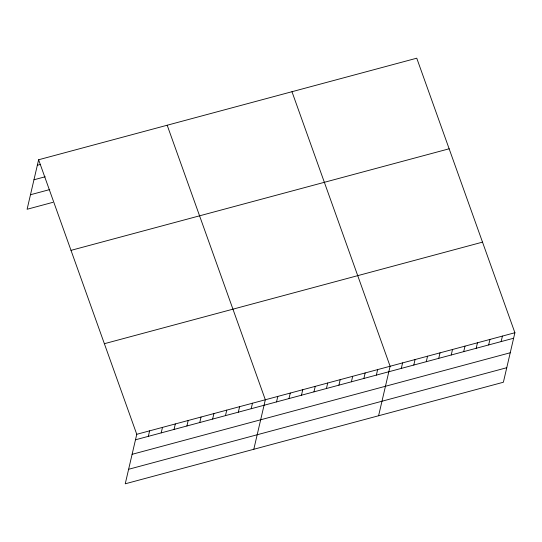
<?xml version="1.0" encoding="UTF-8"?>
<svg xmlns="http://www.w3.org/2000/svg" width="542" height="542" viewBox="0 0 542 542"><rect width="100%" height="100%" fill="white"/><g stroke="black" fill="none" stroke-linecap="round" stroke-linejoin="round"><path stroke-width="0.81" d="M38.617 159.761L136.76 434.298L125.243 483.803L503.382 382.239L514.9 332.734L416.757 58.197L38.617 159.761L27.1 209.266L52.811 202.356M148.339 436.344L149.619 430.849M161.191 432.895L162.471 427.394M174.05 429.44L175.33 423.939M186.909 425.985L188.189 420.484M199.761 422.53L201.041 417.035M212.62 419.081L213.9 413.58M225.479 415.626L226.759 410.125M238.331 412.171L239.611 406.676M251.19 408.722L252.47 403.221M253.805 449.271L265.329 399.766L167.187 125.229M276.528 401.913L277.809 396.419M289.008 398.566L290.282 393.065M301.481 395.213L302.761 389.712M313.96 391.859L315.241 386.358M326.44 388.506L327.72 383.011M338.919 385.159L340.2 379.657M351.399 381.805L352.679 376.304M363.878 378.452L365.159 372.957M376.358 375.105L377.632 369.603M378.594 415.755L390.111 366.25L291.975 91.713M401.31 368.397L402.591 362.896M413.79 365.044L415.07 359.549M426.269 361.697L427.55 356.196M438.749 358.343L440.029 352.842M451.229 354.99L452.509 349.495M463.708 351.643L464.989 346.142M476.188 348.289L477.461 342.788M488.66 344.936L489.941 339.441M501.14 341.589L502.42 336.087M37.337 165.263L40.555 164.395M33.963 179.781L45.21 176.76M30.481 194.741L49.762 189.565M71.009 250.357L449.149 148.793M104.376 343.703L482.516 242.138M136.76 434.298L514.9 332.734M135.48 439.799L513.62 338.235M132.099 454.318L510.239 352.754M128.617 469.284L506.756 367.72"/></g></svg>
